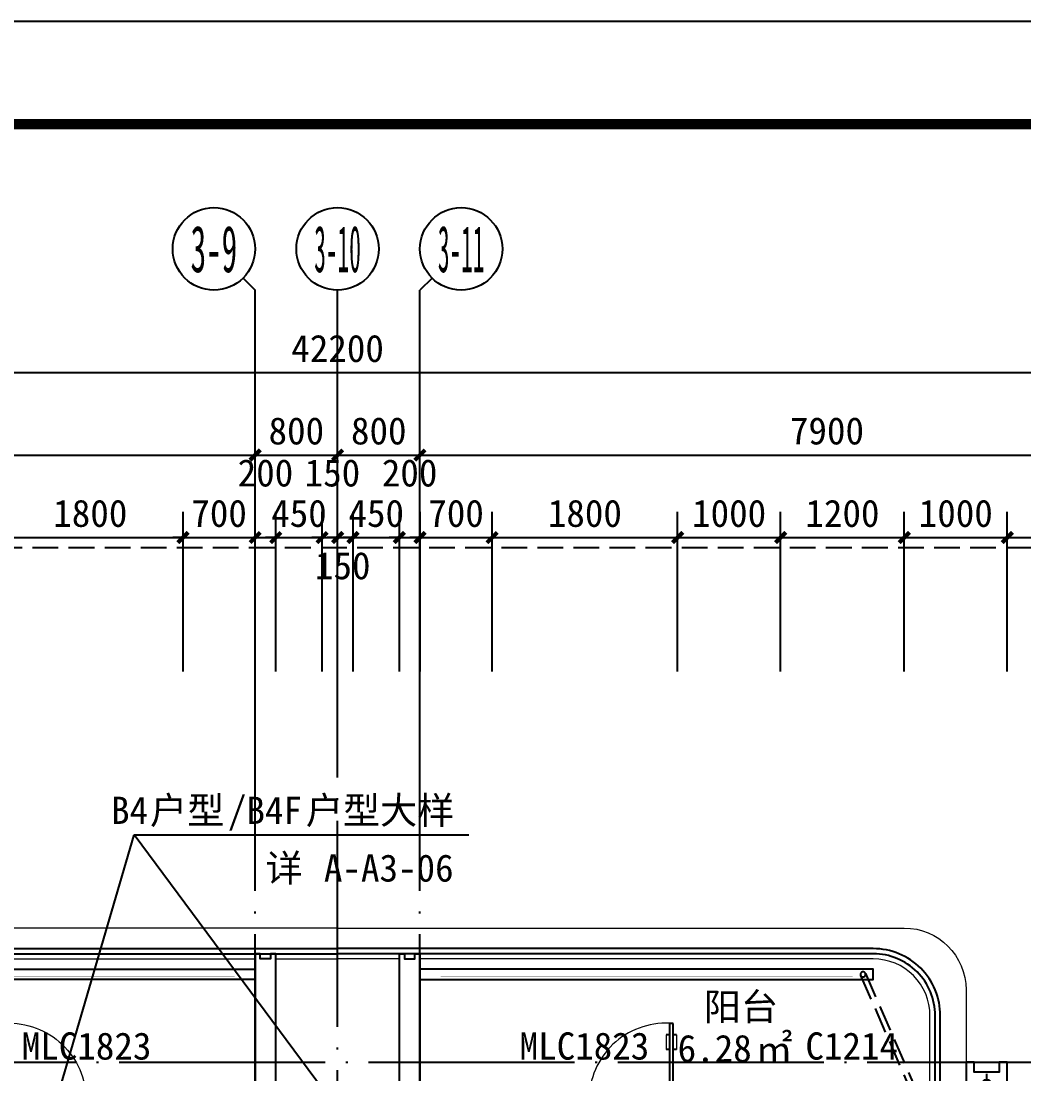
# Model space of a CAD drawing. Extents: x -46233 to 84150, y 109350 to 390860.
# Drawn here: x 25631 to 35365, y 158584 to 168800 of the extents above; entities that cross this region are included whole.
import ezdxf
from ezdxf.enums import TextEntityAlignment as Align

# ---------------------------------------------------------------- set-up
doc = ezdxf.new("R2010")
doc.units = 0
doc.header["$LTSCALE"] = 1000
doc.header["$MEASUREMENT"] = 0
for name, pattern in [('3#-轴线$1$DOTE', [2.42, 2, -0.2, 0.02, -0.2]), ('3#楼二层线脚$0$DASH', [0.35, 0.25, -0.1]), ('3#楼二层线脚$0$DOTE', [2.42, 2, -0.2, 0.02, -0.2]), ('DASH', [0.35, 0.25, -0.1])]:
    doc.linetypes.add(name, pattern=pattern)
doc.layers.get('Defpoints').update_dxf_attribs({"color": 4, "linetype": 'DASH'})
for name, color, linetype in [('120-MC编号-偶$0$$1$A-ANNO-TEXT', 255, 'Continuous'), ('120-MC编号-偶反$0$$1$A-ANNO-TEXT', 255, 'Continuous'), ('120-O-MC$0$A-DOOR', 51, 'Continuous'), ('3#-轴号$0$A-ANNO-AXIS-CIRC', 3, 'Continuous'), ('3#-轴号$0$A-ANNO-AXIS-TEXT', 7, 'Continuous'), ('3#-轴号$0$A-ANNO-DIMS', 3, 'Continuous'), ('3#-轴线$1$A-ANNO-DOTE', 10, '3#-轴线$1$DOTE'), ('3#楼二层线脚$0$A-00-HX-113-wall-01Y$0$HRAL', 31, 'Continuous'), ('3#楼二层线脚$0$A-00-HX-113-wall-01Y$0$SUPF', 151, 'Continuous'), ('3#楼二层线脚$0$A-FLOR-OVHD', 171, '3#楼二层线脚$0$DASH'), ('3#楼二层线脚$0$A-FLOR-UNDR', 177, 'Continuous'), ('A-ANNO-DIMS', 3, 'Continuous'), ('A-ANNO-NOTE', 3, 'Continuous'), ('A-ANNO-TEXT', 255, 'Continuous'), ('A-DRAN-SYMB', 243, 'Continuous'), ('A1-无手签$0$A-ANNO-TTLB', 7, 'Continuous'), ('AXIS_TEXT', 7, 'Continuous')]:
    doc.layers.add(name, color=color, linetype=linetype)
doc.layers.add('3#楼二层线脚$0$A-00-15-1#-PM-2F$0$00-装饰-看', color=46, linetype='Continuous', lineweight=5)
doc.styles.add('120-MC编号-偶$0$Standard', font='')
doc.styles.add('120-MC编号-偶反$0$Standard', font='')
doc.styles.add('3#-轴号$0$_TCH_AXIS', font='')
doc.styles.add('3#-轴号$0$_TCH_DIM_T3', font='')
doc.styles.add('_TCH_DIM', font='')
doc.styles.add('_TCH_DIM_T3', font='')
doc.styles.add('COMPLEX', font='COMPLEX')
doc.styles.get("Standard").update_dxf_attribs({"font": ''})
doc.styles.get('120-MC编号-偶$0$Standard').set_extended_font_data('SimSun')
doc.styles.get('120-MC编号-偶反$0$Standard').set_extended_font_data('SimSun')
doc.styles.get('3#-轴号$0$_TCH_AXIS').set_extended_font_data('SimSun')
doc.styles.get('3#-轴号$0$_TCH_DIM_T3').set_extended_font_data('SimSun')
doc.styles.get('_TCH_DIM').set_extended_font_data('SimSun')
doc.styles.get('_TCH_DIM_T3').set_extended_font_data('SimSun')
doc.styles.get('Standard').set_extended_font_data('SimSun')
doc.dimstyles.new('3#-轴号$0$_TCH_ARCH&&100', dxfattribs={"dimtxt": 264.345992, "dimasz": 100, "dimexe": 250, "dimexo": 300, "dimgap": 100, "dimtad": 1, "dimdec": 0, "dimzin": 0, "dimdsep": 46, "dimtxsty": '3#-轴号$0$_TCH_DIM_T3', "dimblk": '3#-轴号$0$_ArchTick', "dimcen": 0.09, "dimclrt": 7, "dimazin": 2, "dimtfac": 1, "dimtdec": 0, "dimtix": 1, "dimtmove": 2, "dimatfit": 3, "dimfxl": 100, "dimtolj": 1, "dimtzin": 0, "dimarcsym": 0})
doc.dimstyles.new('_TCH_ARCH&&100', dxfattribs={"dimtxt": 264.345992, "dimasz": 100, "dimexe": 250, "dimexo": 300, "dimgap": 100, "dimtad": 1, "dimdec": 0, "dimzin": 0, "dimdsep": 46, "dimtxsty": '_TCH_DIM_T3', "dimblk": 'ARCHTICK', "dimcen": 0.09, "dimclrt": 7, "dimazin": 2, "dimtfac": 1, "dimtdec": 0, "dimtix": 1, "dimtmove": 2, "dimatfit": 3, "dimfxl": 100, "dimtolj": 1, "dimtzin": 0, "dimarcsym": 0})

# ---------------------------------------------------------------- blocks, each defined once
blk = doc.blocks.new('120-O-MC$0$$DorLib2D$00000009')
for p, q in [((0.413, 0.905), (0.413, 0.081)), ((0.454, 0.905), (0.413, 0.905)), ((0.454, 0.081), (0.454, 0.905)), ((0.413, 0.782), (0.378, 0.782)), ((0.489, 0.782), (0.454, 0.782)), ((0.413, 0.624), (0.378, 0.624)), ((0.489, 0.624), (0.454, 0.624)), ((-0.494, 0.081), (-0.453, 0.081)), ((-0.494, -0.002), (-0.494, 0.081)), ((-0.453, 0.081), (-0.453, 0.039)), ((-0.453, 0.039), (-0.412, 0.039)), ((-0.412, 0.039), (-0.412, -0.002)), ((0.413, 0.081), (0.454, 0.081)), ((0.454, 0.039), (0.413, 0.039)), ((0.413, 0.039), (0.413, -0.002)), ((0.495, 0.081), (0.454, 0.081)), ((0.454, 0.081), (0.454, 0.039)), ((0.495, -0.002), (0.495, 0.081)), ((-0.494, -0.002), (-0.494, -0.002)), ((-0.412, -0.002), (-0.494, -0.002)), ((0.413, -0.002), (0.495, -0.002)), ((0.495, -0.002), (0.495, -0.002))]:
    blk.add_line(p, q)
at = {"lineweight": 13}
for p, q in [((0.378, 0.782), (0.378, 0.624)), ((0.489, 0.782), (0.489, 0.624))]:
    blk.add_line(p, q, dxfattribs=at)
blk.add_arc((0.372, 0.082), 0.825, 87.134, 180.0717, dxfattribs=at)
blk = doc.blocks.new('120-O-MC')
at = {"layer": '120-O-MC$0$A-DOOR', "xscale": -900, "yscale": 900, "zscale": 320}
blk.add_blockref('120-O-MC$0$$DorLib2D$00000009', (-2050, 59.999479), dxfattribs=at)
blk = doc.blocks.new('3#-轴线')
at = {"layer": '3#-轴线$1$A-ANNO-DOTE'}
for points in [[(20100, -5100), (20100, 5500)], [(20900, -16100), (20900, 5500)], [(21700, -5100), (21700, 5500)], [(-3000, 500), (45757, 500)]]:
    blk.add_lwpolyline(points, dxfattribs=at)
blk = doc.blocks.new('_AXISO')
blk.add_circle((0, 0), 0.5)
at = {"layer": 'AXIS_TEXT', "style": 'COMPLEX', "width": 1.041667}
blk.add_attdef('A', text='', height=0.56, dxfattribs=at).set_placement((-0.25, -0.28), (0.25, -0.28), align=Align.FIT)
blk = doc.blocks.new('3#-轴号$0$_ArchTick')
at = {"color": 0, "linetype": 'ByBlock', "const_width": 0.4}
blk.add_lwpolyline([(-0.5, -0.5), (0.5, 0.5)], dxfattribs=at)
blk = doc.blocks.new('*D821')
at = {"layer": '3#-轴号$0$A-ANNO-DIMS', "color": 0, "lineweight": -2, "transparency": 16777216}
for p, q in [((12200, 4889), (12200, 5639)), ((20100, 4889), (20100, 5639)), ((12200, 5389), (20100, 5389))]:
    blk.add_line(p, q, dxfattribs=at)
at = {"layer": 'Defpoints', "color": 0, "transparency": 16777216}
for p in [(20100, 5389), (12200, 4589), (20100, 4589)]:
    blk.add_point(p, dxfattribs=at)
at = {"layer": '3#-轴号$0$A-ANNO-DIMS', "color": 0, "lineweight": -2, "transparency": 16777216, "xscale": 100, "yscale": 100, "zscale": 100, "rotation": 180}
blk.add_blockref('3#-轴号$0$_ArchTick', (12200, 5389), dxfattribs=at)
at = {"layer": '3#-轴号$0$A-ANNO-DIMS', "color": 0, "lineweight": -2, "transparency": 16777216, "xscale": 100, "yscale": 100, "zscale": 100}
blk.add_blockref('3#-轴号$0$_ArchTick', (20100, 5389), dxfattribs=at)
at = {"layer": '3#-轴号$0$A-ANNO-DIMS', "color": 7, "transparency": 16777216, "insert": (16150, 5622), "char_height": 264.3, "attachment_point": 5, "style": '3#-轴号$0$_TCH_DIM_T3'}
blk.add_mtext('\\A1;7900', dxfattribs=at)
blk = doc.blocks.new('*D822')
at = {"layer": '3#-轴号$0$A-ANNO-DIMS', "color": 0, "lineweight": -2, "transparency": 16777216}
for p, q in [((20100, 4889), (20100, 5639)), ((20900, 4889), (20900, 5639)), ((20100, 5389), (20900, 5389))]:
    blk.add_line(p, q, dxfattribs=at)
at = {"layer": 'Defpoints', "color": 0, "transparency": 16777216}
for p in [(20900, 5389), (20100, 4589), (20900, 4589)]:
    blk.add_point(p, dxfattribs=at)
at = {"layer": '3#-轴号$0$A-ANNO-DIMS', "color": 0, "lineweight": -2, "transparency": 16777216, "xscale": 100, "yscale": 100, "zscale": 100, "rotation": 180}
blk.add_blockref('3#-轴号$0$_ArchTick', (20100, 5389), dxfattribs=at)
at = {"layer": '3#-轴号$0$A-ANNO-DIMS', "color": 0, "lineweight": -2, "transparency": 16777216, "xscale": 100, "yscale": 100, "zscale": 100}
blk.add_blockref('3#-轴号$0$_ArchTick', (20900, 5389), dxfattribs=at)
at = {"layer": '3#-轴号$0$A-ANNO-DIMS', "color": 7, "transparency": 16777216, "insert": (20500, 5622), "char_height": 264.3, "attachment_point": 5, "style": '3#-轴号$0$_TCH_DIM_T3'}
blk.add_mtext('\\A1;800', dxfattribs=at)
blk = doc.blocks.new('*D823')
at = {"layer": '3#-轴号$0$A-ANNO-DIMS', "color": 0, "lineweight": -2, "transparency": 16777216}
for p, q in [((20900, 4889), (20900, 5639)), ((21700, 4889), (21700, 5639)), ((20900, 5389), (21700, 5389))]:
    blk.add_line(p, q, dxfattribs=at)
at = {"layer": 'Defpoints', "color": 0, "transparency": 16777216}
for p in [(21700, 5389), (20900, 4589), (21700, 4589)]:
    blk.add_point(p, dxfattribs=at)
at = {"layer": '3#-轴号$0$A-ANNO-DIMS', "color": 0, "lineweight": -2, "transparency": 16777216, "xscale": 100, "yscale": 100, "zscale": 100, "rotation": 180}
blk.add_blockref('3#-轴号$0$_ArchTick', (20900, 5389), dxfattribs=at)
at = {"layer": '3#-轴号$0$A-ANNO-DIMS', "color": 0, "lineweight": -2, "transparency": 16777216, "xscale": 100, "yscale": 100, "zscale": 100}
blk.add_blockref('3#-轴号$0$_ArchTick', (21700, 5389), dxfattribs=at)
at = {"layer": '3#-轴号$0$A-ANNO-DIMS', "color": 7, "transparency": 16777216, "insert": (21300, 5622), "char_height": 264.3, "attachment_point": 5, "style": '3#-轴号$0$_TCH_DIM_T3'}
blk.add_mtext('\\A1;800', dxfattribs=at)
blk = doc.blocks.new('*D824')
at = {"layer": '3#-轴号$0$A-ANNO-DIMS', "color": 0, "lineweight": -2, "transparency": 16777216}
for p, q in [((21700, 4889), (21700, 5639)), ((29600, 4889), (29600, 5639)), ((21700, 5389), (29600, 5389))]:
    blk.add_line(p, q, dxfattribs=at)
at = {"layer": 'Defpoints', "color": 0, "transparency": 16777216}
for p in [(29600, 5389), (21700, 4589), (29600, 4589)]:
    blk.add_point(p, dxfattribs=at)
at = {"layer": '3#-轴号$0$A-ANNO-DIMS', "color": 0, "lineweight": -2, "transparency": 16777216, "xscale": 100, "yscale": 100, "zscale": 100, "rotation": 180}
blk.add_blockref('3#-轴号$0$_ArchTick', (21700, 5389), dxfattribs=at)
at = {"layer": '3#-轴号$0$A-ANNO-DIMS', "color": 0, "lineweight": -2, "transparency": 16777216, "xscale": 100, "yscale": 100, "zscale": 100}
blk.add_blockref('3#-轴号$0$_ArchTick', (29600, 5389), dxfattribs=at)
at = {"layer": '3#-轴号$0$A-ANNO-DIMS', "color": 7, "transparency": 16777216, "insert": (25650, 5622), "char_height": 264.3, "attachment_point": 5, "style": '3#-轴号$0$_TCH_DIM_T3'}
blk.add_mtext('\\A1;7900', dxfattribs=at)
blk = doc.blocks.new('120-MC编号-偶')
at = {"layer": '120-MC编号-偶$0$$1$A-ANNO-TEXT', "color": 2, "style": '120-MC编号-偶$0$Standard'}
blk.add_text('MLC1823', height=264.3, dxfattribs=at).set_placement((7385, 7623, 0))
blk = doc.blocks.new('120-MC编号-偶反')
at = {"layer": '120-MC编号-偶反$0$$1$A-ANNO-TEXT', "color": 2, "style": '120-MC编号-偶反$0$Standard'}
for s, p in [('MLC1823', (-8683, 7623, 0)), ('C1214', (-5909, 7623, 0))]:
    blk.add_text(s, height=264.3, dxfattribs=at).set_placement(p)
blk = doc.blocks.new('*U238')
at = {"layer": '3#楼二层线脚$0$A-FLOR-UNDR'}
blk.add_lwpolyline([(0, 0), (4400, 0), (4400, -100), (0, -100)], close=True, dxfattribs=at)
at = {"layer": '3#楼二层线脚$0$A-FLOR-UNDR', "const_width": 2}
for points in [[(200, -30), (4200, -30)], [(200, -50), (4200, -50)], [(4200, -70), (200, -70)]]:
    blk.add_lwpolyline(points, dxfattribs=at)
blk = doc.blocks.new('3#楼二层线脚')
at = {"layer": '3#楼二层线脚$0$A-00-15-1#-PM-2F$0$00-装饰-看', "linetype": 'ByBlock'}
for points in [[(10450, 8900), (4950, 8900, 0.414213), (4350, 8300), (4350, 7400)], [(4700, 7400), (4700, 8050, -0.414214), (5250, 8600), (9650, 8600)]]:
    blk.add_lwpolyline(points, format="xyb", dxfattribs=at)
blk.add_lwpolyline([(9850, 8600), (10450, 8600)], dxfattribs=at)
at = {"layer": '3#楼二层线脚$0$A-00-HX-113-wall-01Y$0$HRAL'}
for points in [[(9850, 7320), (9850, 8650), (9800, 8650), (9800, 8600), (9700, 8600), (9700, 8650), (9650, 8650), (9650, 7320)], [(3950, 7300), (3950, 7600), (4030, 7600), (4030, 7500), (4270, 7500), (4270, 7600), (4350, 7600), (4350, 7320)]]:
    blk.add_lwpolyline(points, dxfattribs=at)
at = {"layer": '3#楼二层线脚$0$A-00-HX-113-wall-01Y$0$SUPF'}
for points in [[(4600, 7400), (4600, 8050, -0.414214), (5250, 8700), (10450, 8700)], [(4650, 7400), (4650, 8050, -0.414214), (5250, 8650), (10450, 8650)]]:
    blk.add_lwpolyline(points, format="xyb", dxfattribs=at)
at = {"layer": '3#楼二层线脚$0$A-FLOR-OVHD'}
for points in [[(5327, 8460), (4858, 7380), (4150, 7380)], [(5373, 8440), (4891, 7330), (4150, 7330)]]:
    blk.add_lwpolyline(points, dxfattribs=at)
blk.add_circle((5350, 8450), 25, dxfattribs=at)
at = {"linetype": '3#楼二层线脚$0$DOTE', "rotation": 180}
blk.add_blockref('*U238', (9650, 8400), dxfattribs=at)
blk = doc.blocks.new('YSG-T')
at = {"layer": 'A-DRAN-SYMB', "color": 1}
for p, q in [((0, 105), (0, -105)), ((-105, 0), (105, 0))]:
    blk.add_line(p, q, dxfattribs=at)
for radius in [50, 45]:
    blk.add_circle((0, 0), radius, dxfattribs=at)
blk = doc.blocks.new('VFDCV DF')
at = {"xscale": -1}
blk.add_blockref('YSG-T', (4150, 7380), dxfattribs=at)
blk = doc.blocks.new('FVGFBGF')
blk.add_blockref('VFDCV DF', (0, 0))
blk = doc.blocks.new('_ArchTick')
at = {"color": 0, "linetype": 'ByBlock', "const_width": 0.4}
blk.add_lwpolyline([(-0.5, -0.5), (0.5, 0.5)], dxfattribs=at)
blk = doc.blocks.new('*D649')
at = {"layer": 'A-ANNO-DIMS', "color": 0, "lineweight": -2, "transparency": 16777216}
for p, q in [((25403, 162489), (25403, 164039)), ((27203, 162489), (27203, 164039)), ((25403, 163789), (27203, 163789))]:
    blk.add_line(p, q, dxfattribs=at)
at = {"layer": 'Defpoints', "color": 0, "transparency": 16777216}
for p in [(27203, 163789), (25403, 162189), (27203, 162189)]:
    blk.add_point(p, dxfattribs=at)
at = {"layer": 'A-ANNO-DIMS', "color": 0, "lineweight": -2, "transparency": 16777216, "xscale": 100, "yscale": 100, "zscale": 100, "rotation": 180}
blk.add_blockref('_ArchTick', (25403, 163789), dxfattribs=at)
at = {"layer": 'A-ANNO-DIMS', "color": 0, "lineweight": -2, "transparency": 16777216, "xscale": 100, "yscale": 100, "zscale": 100}
blk.add_blockref('_ArchTick', (27203, 163789), dxfattribs=at)
at = {"layer": 'A-ANNO-DIMS', "color": 7, "transparency": 16777216, "insert": (26303, 164022), "char_height": 264.3, "attachment_point": 5, "style": '_TCH_DIM_T3'}
blk.add_mtext('\\A1;1800', dxfattribs=at)
blk = doc.blocks.new('*D650')
at = {"layer": 'A-ANNO-DIMS', "color": 0, "lineweight": -2, "transparency": 16777216}
for p, q in [((27203, 162489), (27203, 164039)), ((27903, 162489), (27903, 164039)), ((27203, 163789), (27103, 163789)), ((27203, 163789), (27903, 163789)), ((27903, 163789), (28003, 163789))]:
    blk.add_line(p, q, dxfattribs=at)
at = {"layer": 'Defpoints', "color": 0, "transparency": 16777216}
for p in [(27903, 163789), (27203, 162189), (27903, 162189)]:
    blk.add_point(p, dxfattribs=at)
at = {"layer": 'A-ANNO-DIMS', "color": 0, "lineweight": -2, "transparency": 16777216, "xscale": 100, "yscale": 100, "zscale": 100}
blk.add_blockref('_ArchTick', (27203, 163789), dxfattribs=at)
at = {"layer": 'A-ANNO-DIMS', "color": 0, "lineweight": -2, "transparency": 16777216, "xscale": 100, "yscale": 100, "zscale": 100, "rotation": 180}
blk.add_blockref('_ArchTick', (27903, 163789), dxfattribs=at)
at = {"layer": 'A-ANNO-DIMS', "color": 7, "transparency": 16777216, "insert": (27553, 164022), "char_height": 264.3, "attachment_point": 5, "style": '_TCH_DIM_T3'}
blk.add_mtext('\\A1;700', dxfattribs=at)
blk = doc.blocks.new('*D651')
at = {"layer": 'A-ANNO-DIMS', "color": 0, "lineweight": -2, "transparency": 16777216}
for p, q in [((27903, 162489), (27903, 164039)), ((28103, 162489), (28103, 164039)), ((27903, 163789), (28103, 163789))]:
    blk.add_line(p, q, dxfattribs=at)
at = {"layer": 'Defpoints', "color": 0, "transparency": 16777216}
for p in [(28103, 163789), (27903, 162189), (28103, 162189)]:
    blk.add_point(p, dxfattribs=at)
at = {"layer": 'A-ANNO-DIMS', "color": 0, "lineweight": -2, "transparency": 16777216, "xscale": 100, "yscale": 100, "zscale": 100, "rotation": 180}
blk.add_blockref('_ArchTick', (27903, 163789), dxfattribs=at)
at = {"layer": 'A-ANNO-DIMS', "color": 0, "lineweight": -2, "transparency": 16777216, "xscale": 100, "yscale": 100, "zscale": 100}
blk.add_blockref('_ArchTick', (28103, 163789), dxfattribs=at)
at = {"layer": 'A-ANNO-DIMS', "color": 7, "transparency": 16777216, "insert": (28003, 164414), "char_height": 264.3, "attachment_point": 5, "style": '_TCH_DIM_T3'}
blk.add_mtext('\\A1;200', dxfattribs=at)
blk = doc.blocks.new('*D652')
at = {"layer": 'A-ANNO-DIMS', "color": 0, "lineweight": -2, "transparency": 16777216}
for p, q in [((28103, 162489), (28103, 164039)), ((28553, 162489), (28553, 164039)), ((28103, 163789), (28003, 163789)), ((28103, 163789), (28553, 163789)), ((28553, 163789), (28653, 163789))]:
    blk.add_line(p, q, dxfattribs=at)
at = {"layer": 'Defpoints', "color": 0, "transparency": 16777216}
for p in [(28553, 163789), (28103, 162189), (28553, 162189)]:
    blk.add_point(p, dxfattribs=at)
at = {"layer": 'A-ANNO-DIMS', "color": 0, "lineweight": -2, "transparency": 16777216, "xscale": 100, "yscale": 100, "zscale": 100}
blk.add_blockref('_ArchTick', (28103, 163789), dxfattribs=at)
at = {"layer": 'A-ANNO-DIMS', "color": 0, "lineweight": -2, "transparency": 16777216, "xscale": 100, "yscale": 100, "zscale": 100, "rotation": 180}
blk.add_blockref('_ArchTick', (28553, 163789), dxfattribs=at)
at = {"layer": 'A-ANNO-DIMS', "color": 7, "transparency": 16777216, "insert": (28328, 164022), "char_height": 264.3, "attachment_point": 5, "style": '_TCH_DIM_T3'}
blk.add_mtext('\\A1;450', dxfattribs=at)
blk = doc.blocks.new('*D653')
at = {"layer": 'A-ANNO-DIMS', "color": 0, "lineweight": -2, "transparency": 16777216}
for p, q in [((28553, 162489), (28553, 164039)), ((28703, 162489), (28703, 164039)), ((28553, 163789), (28453, 163789)), ((28553, 163789), (28703, 163789)), ((28703, 163789), (28803, 163789))]:
    blk.add_line(p, q, dxfattribs=at)
at = {"layer": 'Defpoints', "color": 0, "transparency": 16777216}
for p in [(28703, 163789), (28553, 162189), (28703, 162189)]:
    blk.add_point(p, dxfattribs=at)
at = {"layer": 'A-ANNO-DIMS', "color": 0, "lineweight": -2, "transparency": 16777216, "xscale": 100, "yscale": 100, "zscale": 100}
blk.add_blockref('_ArchTick', (28553, 163789), dxfattribs=at)
at = {"layer": 'A-ANNO-DIMS', "color": 0, "lineweight": -2, "transparency": 16777216, "xscale": 100, "yscale": 100, "zscale": 100, "rotation": 180}
blk.add_blockref('_ArchTick', (28703, 163789), dxfattribs=at)
at = {"layer": 'A-ANNO-DIMS', "color": 7, "transparency": 16777216, "insert": (28653, 164414), "char_height": 264.3, "attachment_point": 5, "style": '_TCH_DIM_T3'}
blk.add_mtext('\\A1;150', dxfattribs=at)
blk = doc.blocks.new('*D654')
at = {"layer": 'A-ANNO-DIMS', "color": 0, "lineweight": -2, "transparency": 16777216}
for p, q in [((28703, 162489), (28703, 164039)), ((28853, 162489), (28853, 164039)), ((28703, 163789), (28603, 163789)), ((28703, 163789), (28853, 163789)), ((28853, 163789), (28953, 163789))]:
    blk.add_line(p, q, dxfattribs=at)
at = {"layer": 'Defpoints', "color": 0, "transparency": 16777216}
for p in [(28853, 163789), (28703, 162189), (28853, 162189)]:
    blk.add_point(p, dxfattribs=at)
at = {"layer": 'A-ANNO-DIMS', "color": 0, "lineweight": -2, "transparency": 16777216, "xscale": 100, "yscale": 100, "zscale": 100}
blk.add_blockref('_ArchTick', (28703, 163789), dxfattribs=at)
at = {"layer": 'A-ANNO-DIMS', "color": 0, "lineweight": -2, "transparency": 16777216, "xscale": 100, "yscale": 100, "zscale": 100, "rotation": 180}
blk.add_blockref('_ArchTick', (28853, 163789), dxfattribs=at)
at = {"layer": 'A-ANNO-DIMS', "color": 7, "transparency": 16777216, "insert": (28753, 163514), "char_height": 264.3, "attachment_point": 5, "style": '_TCH_DIM_T3'}
blk.add_mtext('\\A1;150', dxfattribs=at)
blk = doc.blocks.new('*D655')
at = {"layer": 'A-ANNO-DIMS', "color": 0, "lineweight": -2, "transparency": 16777216}
for p, q in [((28853, 162489), (28853, 164039)), ((29303, 162489), (29303, 164039)), ((28853, 163789), (28753, 163789)), ((28853, 163789), (29303, 163789)), ((29303, 163789), (29403, 163789))]:
    blk.add_line(p, q, dxfattribs=at)
at = {"layer": 'Defpoints', "color": 0, "transparency": 16777216}
for p in [(29303, 163789), (28853, 162189), (29303, 162189)]:
    blk.add_point(p, dxfattribs=at)
at = {"layer": 'A-ANNO-DIMS', "color": 0, "lineweight": -2, "transparency": 16777216, "xscale": 100, "yscale": 100, "zscale": 100}
blk.add_blockref('_ArchTick', (28853, 163789), dxfattribs=at)
at = {"layer": 'A-ANNO-DIMS', "color": 0, "lineweight": -2, "transparency": 16777216, "xscale": 100, "yscale": 100, "zscale": 100, "rotation": 180}
blk.add_blockref('_ArchTick', (29303, 163789), dxfattribs=at)
at = {"layer": 'A-ANNO-DIMS', "color": 7, "transparency": 16777216, "insert": (29078, 164022), "char_height": 264.3, "attachment_point": 5, "style": '_TCH_DIM_T3'}
blk.add_mtext('\\A1;450', dxfattribs=at)
blk = doc.blocks.new('*D656')
at = {"layer": 'A-ANNO-DIMS', "color": 0, "lineweight": -2, "transparency": 16777216}
for p, q in [((29303, 162489), (29303, 164039)), ((29503, 162489), (29503, 164039)), ((29303, 163789), (29203, 163789)), ((29303, 163789), (29503, 163789)), ((29503, 163789), (29603, 163789))]:
    blk.add_line(p, q, dxfattribs=at)
at = {"layer": 'Defpoints', "color": 0, "transparency": 16777216}
for p in [(29503, 163789), (29303, 162189), (29503, 162189)]:
    blk.add_point(p, dxfattribs=at)
at = {"layer": 'A-ANNO-DIMS', "color": 0, "lineweight": -2, "transparency": 16777216, "xscale": 100, "yscale": 100, "zscale": 100}
blk.add_blockref('_ArchTick', (29303, 163789), dxfattribs=at)
at = {"layer": 'A-ANNO-DIMS', "color": 0, "lineweight": -2, "transparency": 16777216, "xscale": 100, "yscale": 100, "zscale": 100, "rotation": 180}
blk.add_blockref('_ArchTick', (29503, 163789), dxfattribs=at)
at = {"layer": 'A-ANNO-DIMS', "color": 7, "transparency": 16777216, "insert": (29402, 164414), "char_height": 264.3, "attachment_point": 5, "style": '_TCH_DIM_T3'}
blk.add_mtext('\\A1;200', dxfattribs=at)
blk = doc.blocks.new('*D657')
at = {"layer": 'A-ANNO-DIMS', "color": 0, "lineweight": -2, "transparency": 16777216}
for p, q in [((29503, 162489), (29503, 164039)), ((30203, 162489), (30203, 164039)), ((29503, 163789), (29403, 163789)), ((29503, 163789), (30203, 163789)), ((30203, 163789), (30303, 163789))]:
    blk.add_line(p, q, dxfattribs=at)
at = {"layer": 'Defpoints', "color": 0, "transparency": 16777216}
for p in [(30203, 163789), (29503, 162189), (30203, 162189)]:
    blk.add_point(p, dxfattribs=at)
at = {"layer": 'A-ANNO-DIMS', "color": 0, "lineweight": -2, "transparency": 16777216, "xscale": 100, "yscale": 100, "zscale": 100}
blk.add_blockref('_ArchTick', (29503, 163789), dxfattribs=at)
at = {"layer": 'A-ANNO-DIMS', "color": 0, "lineweight": -2, "transparency": 16777216, "xscale": 100, "yscale": 100, "zscale": 100, "rotation": 180}
blk.add_blockref('_ArchTick', (30203, 163789), dxfattribs=at)
at = {"layer": 'A-ANNO-DIMS', "color": 7, "transparency": 16777216, "insert": (29853, 164022), "char_height": 264.3, "attachment_point": 5, "style": '_TCH_DIM_T3'}
blk.add_mtext('\\A1;700', dxfattribs=at)
blk = doc.blocks.new('*D658')
at = {"layer": 'A-ANNO-DIMS', "color": 0, "lineweight": -2, "transparency": 16777216}
for p, q in [((30203, 162489), (30203, 164039)), ((32003, 162489), (32003, 164039)), ((30203, 163789), (32003, 163789))]:
    blk.add_line(p, q, dxfattribs=at)
at = {"layer": 'Defpoints', "color": 0, "transparency": 16777216}
for p in [(32003, 163789), (30203, 162189), (32003, 162189)]:
    blk.add_point(p, dxfattribs=at)
at = {"layer": 'A-ANNO-DIMS', "color": 0, "lineweight": -2, "transparency": 16777216, "xscale": 100, "yscale": 100, "zscale": 100, "rotation": 180}
blk.add_blockref('_ArchTick', (30203, 163789), dxfattribs=at)
at = {"layer": 'A-ANNO-DIMS', "color": 0, "lineweight": -2, "transparency": 16777216, "xscale": 100, "yscale": 100, "zscale": 100}
blk.add_blockref('_ArchTick', (32003, 163789), dxfattribs=at)
at = {"layer": 'A-ANNO-DIMS', "color": 7, "transparency": 16777216, "insert": (31103, 164022), "char_height": 264.3, "attachment_point": 5, "style": '_TCH_DIM_T3'}
blk.add_mtext('\\A1;1800', dxfattribs=at)
blk = doc.blocks.new('*D659')
at = {"layer": 'A-ANNO-DIMS', "color": 0, "lineweight": -2, "transparency": 16777216}
for p, q in [((32003, 162489), (32003, 164039)), ((33003, 162489), (33003, 164039)), ((32003, 163789), (33003, 163789))]:
    blk.add_line(p, q, dxfattribs=at)
at = {"layer": 'Defpoints', "color": 0, "transparency": 16777216}
for p in [(33003, 163789), (32003, 162189), (33003, 162189)]:
    blk.add_point(p, dxfattribs=at)
at = {"layer": 'A-ANNO-DIMS', "color": 0, "lineweight": -2, "transparency": 16777216, "xscale": 100, "yscale": 100, "zscale": 100, "rotation": 180}
blk.add_blockref('_ArchTick', (32003, 163789), dxfattribs=at)
at = {"layer": 'A-ANNO-DIMS', "color": 0, "lineweight": -2, "transparency": 16777216, "xscale": 100, "yscale": 100, "zscale": 100}
blk.add_blockref('_ArchTick', (33003, 163789), dxfattribs=at)
at = {"layer": 'A-ANNO-DIMS', "color": 7, "transparency": 16777216, "insert": (32503, 164022), "char_height": 264.3, "attachment_point": 5, "style": '_TCH_DIM_T3'}
blk.add_mtext('\\A1;1000', dxfattribs=at)
blk = doc.blocks.new('*D660')
at = {"layer": 'A-ANNO-DIMS', "color": 0, "lineweight": -2, "transparency": 16777216}
for p, q in [((33003, 162489), (33003, 164039)), ((34203, 162489), (34203, 164039)), ((33003, 163789), (34203, 163789))]:
    blk.add_line(p, q, dxfattribs=at)
at = {"layer": 'Defpoints', "color": 0, "transparency": 16777216}
for p in [(34203, 163789), (33003, 162189), (34203, 162189)]:
    blk.add_point(p, dxfattribs=at)
at = {"layer": 'A-ANNO-DIMS', "color": 0, "lineweight": -2, "transparency": 16777216, "xscale": 100, "yscale": 100, "zscale": 100, "rotation": 180}
blk.add_blockref('_ArchTick', (33003, 163789), dxfattribs=at)
at = {"layer": 'A-ANNO-DIMS', "color": 0, "lineweight": -2, "transparency": 16777216, "xscale": 100, "yscale": 100, "zscale": 100}
blk.add_blockref('_ArchTick', (34203, 163789), dxfattribs=at)
at = {"layer": 'A-ANNO-DIMS', "color": 7, "transparency": 16777216, "insert": (33603, 164022), "char_height": 264.3, "attachment_point": 5, "style": '_TCH_DIM_T3'}
blk.add_mtext('\\A1;1200', dxfattribs=at)
blk = doc.blocks.new('*D661')
at = {"layer": 'A-ANNO-DIMS', "color": 0, "lineweight": -2, "transparency": 16777216}
for p, q in [((34203, 162489), (34203, 164039)), ((35203, 162489), (35203, 164039)), ((34203, 163789), (35203, 163789))]:
    blk.add_line(p, q, dxfattribs=at)
at = {"layer": 'Defpoints', "color": 0, "transparency": 16777216}
for p in [(35203, 163789), (34203, 162189), (35203, 162189)]:
    blk.add_point(p, dxfattribs=at)
at = {"layer": 'A-ANNO-DIMS', "color": 0, "lineweight": -2, "transparency": 16777216, "xscale": 100, "yscale": 100, "zscale": 100, "rotation": 180}
blk.add_blockref('_ArchTick', (34203, 163789), dxfattribs=at)
at = {"layer": 'A-ANNO-DIMS', "color": 0, "lineweight": -2, "transparency": 16777216, "xscale": 100, "yscale": 100, "zscale": 100}
blk.add_blockref('_ArchTick', (35203, 163789), dxfattribs=at)
at = {"layer": 'A-ANNO-DIMS', "color": 7, "transparency": 16777216, "insert": (34703, 164022), "char_height": 264.3, "attachment_point": 5, "style": '_TCH_DIM_T3'}
blk.add_mtext('\\A1;1000', dxfattribs=at)
blk = doc.blocks.new('*D662')
at = {"layer": 'A-ANNO-DIMS', "color": 0, "lineweight": -2, "transparency": 16777216}
for p, q in [((35203, 162489), (35203, 164039)), ((36703, 162489), (36703, 164039)), ((35203, 163789), (36703, 163789))]:
    blk.add_line(p, q, dxfattribs=at)
at = {"layer": 'Defpoints', "color": 0, "transparency": 16777216}
for p in [(36703, 163789), (35203, 162189), (36703, 162189)]:
    blk.add_point(p, dxfattribs=at)
at = {"layer": 'A-ANNO-DIMS', "color": 0, "lineweight": -2, "transparency": 16777216, "xscale": 100, "yscale": 100, "zscale": 100, "rotation": 180}
blk.add_blockref('_ArchTick', (35203, 163789), dxfattribs=at)
at = {"layer": 'A-ANNO-DIMS', "color": 0, "lineweight": -2, "transparency": 16777216, "xscale": 100, "yscale": 100, "zscale": 100}
blk.add_blockref('_ArchTick', (36703, 163789), dxfattribs=at)
at = {"layer": 'A-ANNO-DIMS', "color": 7, "transparency": 16777216, "insert": (35953, 164022), "char_height": 264.3, "attachment_point": 5, "style": '_TCH_DIM_T3'}
blk.add_mtext('\\A1;1500', dxfattribs=at)
blk = doc.blocks.new('*D676')
at = {"layer": 'A-ANNO-DIMS', "color": 0, "lineweight": -2, "transparency": 16777216}
for p, q in [((7603, 162489), (7603, 165639)), ((49803, 162489), (49803, 165639)), ((7603, 165389), (49803, 165389))]:
    blk.add_line(p, q, dxfattribs=at)
at = {"layer": 'Defpoints', "color": 0, "transparency": 16777216}
for p in [(49803, 165389), (7603, 162189), (49803, 162189)]:
    blk.add_point(p, dxfattribs=at)
at = {"layer": 'A-ANNO-DIMS', "color": 0, "lineweight": -2, "transparency": 16777216, "xscale": 100, "yscale": 100, "zscale": 100, "rotation": 180}
blk.add_blockref('_ArchTick', (7603, 165389), dxfattribs=at)
at = {"layer": 'A-ANNO-DIMS', "color": 0, "lineweight": -2, "transparency": 16777216, "xscale": 100, "yscale": 100, "zscale": 100}
blk.add_blockref('_ArchTick', (49803, 165389), dxfattribs=at)
at = {"layer": 'A-ANNO-DIMS', "color": 7, "transparency": 16777216, "insert": (28703, 165622), "char_height": 264.3, "attachment_point": 5, "style": '_TCH_DIM_T3'}
blk.add_mtext('\\A1;42200', dxfattribs=at)
blk = doc.blocks.new('3#-轴号')
at = {"layer": '3#-轴号$0$A-ANNO-AXIS-CIRC'}
for p, q in [((19982.8, 7106.5), (20100, 6989.4)), ((21817.2, 7106.5), (21700, 6989.4)), ((20100, 2989.4), (20100, 6989.4)), ((20900, 2989.4), (20900, 6989.4)), ((21700, 2989.4), (21700, 6989.4))]:
    blk.add_line(p, q, dxfattribs=at)
at = {"layer": 'Defpoints'}
blk.add_lwpolyline([(-2360.1, 4492.7), (44213.5, 4492.7), (44213.5, -15203.4), (-2360.1, -15203.4)], close=True, dxfattribs=at)
at = {"layer": '3#-轴号$0$A-ANNO-AXIS-CIRC'}
ref = blk.add_blockref('_AXISO', (19700, 7389.4), dxfattribs=dict(at, xscale=800, yscale=800, zscale=800))
ref.add_attrib('A', '3-9', dxfattribs={"layer": '3#-轴号$0$A-ANNO-AXIS-TEXT', "height": 452.55, "style": '3#-轴号$0$_TCH_AXIS', "width": 0.466146}).set_placement((19473.7, 7163.1), (19926.3, 7163.1), align=Align.FIT)
ref = blk.add_blockref('_AXISO', (20900, 7389.4), dxfattribs=dict(at, xscale=800, yscale=800, zscale=800))
ref.add_attrib('A', '3-10', dxfattribs={"layer": '3#-轴号$0$A-ANNO-AXIS-TEXT', "height": 452.55, "style": '3#-轴号$0$_TCH_AXIS', "width": 0.349609}).set_placement((20673.7, 7163.1), (21126.3, 7163.1), align=Align.FIT)
ref = blk.add_blockref('_AXISO', (22100, 7389.4), dxfattribs=dict(at, xscale=800, yscale=800, zscale=800))
ref.add_attrib('A', '3-11', dxfattribs={"layer": '3#-轴号$0$A-ANNO-AXIS-TEXT', "height": 452.55, "style": '3#-轴号$0$_TCH_AXIS', "width": 0.349609}).set_placement((21873.7, 7163.1), (22326.3, 7163.1), align=Align.FIT)
at = {"layer": '3#-轴号$0$A-ANNO-DIMS'}
for p1, p2, picture, middle in [((12200, 4589.4), (20100, 4589.4), '*D821', (16150, 5621.6)), ((20100, 4589.4), (20900, 4589.4), '*D822', (20500, 5621.6)), ((20900, 4589.4), (21700, 4589.4), '*D823', (21300, 5621.6)), ((21700, 4589.4), (29600, 4589.4), '*D824', (25650, 5621.6))]:
    dim = blk.add_aligned_dim(p1=p1, p2=p2, distance=800, dimstyle='3#-轴号$0$_TCH_ARCH&&100', dxfattribs=at)
    dim.commit()
    dim.dimension.update_dxf_attribs({"geometry": picture, "text_midpoint": middle})

msp = doc.modelspace()

# ---------------------------------------------------------------- linework, layer by layer
at = {"layer": 'A-ANNO-NOTE', "color": 1}
for p, q in [((24087.5, 151894.8), (26729.3, 160905.1)), ((33343.2, 151984.8), (26729.3, 160905.1)), ((26729.3, 160905.1), (29976.4, 160905.1))]:
    msp.add_line(p, q, dxfattribs=at)
at = {"layer": 'A1-无手签$0$A-ANNO-TTLB'}
msp.add_lwpolyline([(0, 109400), (0, 168800), (84100, 168800), (84100, 109400)], close=True, dxfattribs=at)
at = {"layer": 'A1-无手签$0$A-ANNO-TTLB', "const_width": 100}
msp.add_lwpolyline([(2500, 110400), (83100, 110400), (83100, 167800), (2500, 167800)], close=True, dxfattribs=at)

# ---------------------------------------------------------------- block references
for name, p in [('3#-轴号', (7802.7, 159200)), ('3#-轴线', (7802.7, 158200)), ('3#楼二层线脚', (18252.7, 151100)), ('120-O-MC', (27902.7, 158200)), ('120-MC编号-偶', (18252.7, 151100)), ('120-MC编号-偶反', (39152.7, 151100))]:
    msp.add_blockref(name, p)
at = {"xscale": -1}
for name, p in [('3#楼二层线脚', (39152.7, 151100)), ('FVGFBGF', (39152.7, 151100)), ('120-O-MC', (29502.7, 158200))]:
    msp.add_blockref(name, p, dxfattribs=at)

# ---------------------------------------------------------------- texts
at = {"layer": 'A-ANNO-TEXT', "color": 7, "style": '_TCH_DIM'}
for s, height, p in [('户型', 264.35, (26882.4, 161010.1)), ('户型大样', 264.35, (28394.6, 161010.1)), ('B4', 264.35, (26504.3, 161010.1)), ('/B4F', 264.35, (27638.5, 161010.1)), ('详', 264.3, (28003.3, 160450.1)), ('A-A3-06', 264.35, (28570.4, 160450.1))]:
    msp.add_text(s, height=height, dxfattribs=at).set_placement(p)
at = {"layer": 'A-ANNO-TEXT'}
msp.add_text('阳台', height=264.35, dxfattribs=at).set_placement((32257.3, 159104.6))
at = {"layer": 'Defpoints'}
for s, height, p in [('6.28', 264.35, (32003.5, 158700)), ('㎡', 264.3, (32759.7, 158700))]:
    msp.add_text(s, height=height, dxfattribs=at).set_placement(p)

# ---------------------------------------------------------------- dimensions: what is measured, and where the dimension line sits
at = {"layer": 'A-ANNO-DIMS'}
for p1, p2, distance, picture, middle in [((7602.7, 162189.4), (49802.7, 162189.4), 3200, '*D676', (28702.7, 165621.6)), ((25402.7, 162189.4), (27202.7, 162189.4), 1600, '*D649', (26302.7, 164021.6)), ((27202.7, 162189.4), (27902.7, 162189.4), 1600, '*D650', (27552.7, 164021.6)), ((28102.7, 162189.4), (28552.7, 162189.4), 1600, '*D652', (28327.7, 164021.6)), ((28852.7, 162189.4), (29302.7, 162189.4), 1600, '*D655', (29077.7, 164021.6)), ((29502.7, 162189.4), (30202.7, 162189.4), 1600, '*D657', (29852.7, 164021.6)), ((30202.7, 162189.4), (32002.7, 162189.4), 1600, '*D658', (31102.7, 164021.6)), ((32002.7, 162189.4), (33002.7, 162189.4), 1600, '*D659', (32502.7, 164021.6)), ((33002.7, 162189.4), (34202.7, 162189.4), 1600, '*D660', (33602.7, 164021.6)), ((34202.7, 162189.4), (35202.7, 162189.4), 1600, '*D661', (34702.7, 164021.6)), ((35202.7, 162189.4), (36702.7, 162189.4), 1600, '*D662', (35952.7, 164021.6))]:
    dim = msp.add_aligned_dim(p1=p1, p2=p2, distance=distance, dimstyle='_TCH_ARCH&&100', dxfattribs=at)
    dim.commit()
    dim.dimension.update_dxf_attribs({"geometry": picture, "text_midpoint": middle})
for base, p1, p2, picture, middle in [((28102.7, 163789.4), (27902.7, 162189.4), (28102.7, 162189.4), '*D651', (28002.7, 164414.4)), ((28702.7, 163789.4), (28552.7, 162189.4), (28702.7, 162189.4), '*D653', (28652.7, 164414.4)), ((29502.7, 163789.4), (29302.7, 162189.4), (29502.7, 162189.4), '*D656', (29401.7, 164414.4)), ((28852.7, 163789.4), (28702.7, 162189.4), (28852.7, 162189.4), '*D654', (28752.7, 163514.4))]:
    dim = msp.add_linear_dim(base=base, p1=p1, p2=p2, angle=0, dimstyle='_TCH_ARCH&&100', dxfattribs=at)
    dim.commit()
    dim.dimension.update_dxf_attribs({"geometry": picture, "text_midpoint": middle, "dimtype": 129})

doc.saveas('drawing.dxf')
